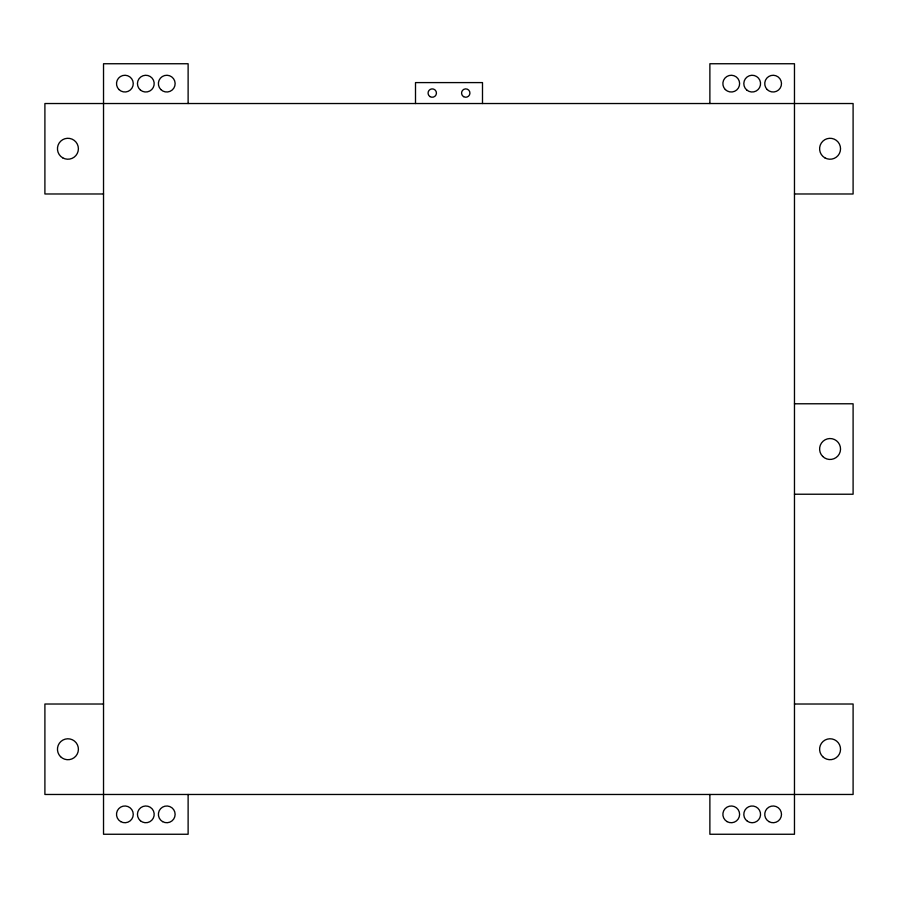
<?xml version="1.0" encoding="UTF-8"?>
<svg xmlns="http://www.w3.org/2000/svg" width="898" height="898" viewBox="0 0 898 898"><rect width="100%" height="100%" fill="white"/><g stroke="black" fill="none" stroke-linecap="round" stroke-linejoin="round"><path stroke-width="1.35" d="M103.528 193.979L44.9 193.979L44.9 103.528L853.1 103.528L853.1 193.979L794.472 193.979M794.472 403.774L853.1 403.774L853.1 494.226L794.472 494.226M103.528 704.021L44.9 704.021L44.9 794.472L853.1 794.472L853.1 704.021L794.472 704.021M709.88 103.528L709.88 63.747L794.472 63.747L794.472 834.253L709.88 834.253L709.88 794.472M482.495 103.528L482.495 82.594L415.505 82.594L415.505 103.528M188.12 103.528L188.12 63.747L103.528 63.747L103.528 834.253L188.12 834.253L188.12 794.472M822.669 756.655A10.473 10.473 0 0 0 840.18 751.963A10.473 10.473 0 0 0 827.361 739.133A10.473 10.473 0 0 0 822.669 756.655M62.692 157.823A10.473 10.473 0 0 0 78.395 148.754A10.473 10.473 0 0 0 62.692 139.684A10.473 10.473 0 0 0 62.692 157.823M824.835 157.823A10.473 10.473 0 0 0 840.539 148.754A10.473 10.473 0 0 0 824.835 139.684A10.473 10.473 0 0 0 824.835 157.823M60.525 756.655A10.473 10.473 0 0 0 78.047 751.963A10.473 10.473 0 0 0 65.217 739.133A10.473 10.473 0 0 0 60.525 756.655M430.03 96.614A4.187 4.187 0 0 0 436.439 93.201A4.187 4.187 0 0 0 430.288 89.362A4.187 4.187 0 0 0 430.03 96.614M463.536 96.614A4.187 4.187 0 0 0 469.935 93.201A4.187 4.187 0 0 0 463.783 89.362A4.187 4.187 0 0 0 463.536 96.614M747.394 821.243A8.374 8.374 0 0 0 760.527 815.07A8.374 8.374 0 0 0 748.618 806.786A8.374 8.374 0 0 0 747.394 821.243M768.935 821.614A8.374 8.374 0 0 0 781.496 814.363A8.374 8.374 0 0 0 768.935 807.111A8.374 8.374 0 0 0 768.935 821.614M727.054 821.614A8.374 8.374 0 0 0 739.615 814.363A8.374 8.374 0 0 0 727.054 807.111A8.374 8.374 0 0 0 727.054 821.614M140.414 820.761A8.374 8.374 0 0 0 154.063 815.844A8.374 8.374 0 0 0 142.984 806.483A8.374 8.374 0 0 0 140.414 820.761M120.691 821.614A8.374 8.374 0 0 0 133.263 814.363A8.374 8.374 0 0 0 120.691 807.111A8.374 8.374 0 0 0 120.691 821.614M162.572 821.614A8.374 8.374 0 0 0 175.132 814.363A8.374 8.374 0 0 0 162.572 807.111A8.374 8.374 0 0 0 162.572 821.614M140.414 90.036A8.374 8.374 0 0 0 154.063 85.119A8.374 8.374 0 0 0 142.984 75.758A8.374 8.374 0 0 0 140.414 90.036M118.963 89.553A8.374 8.374 0 0 0 132.971 85.804A8.374 8.374 0 0 0 122.712 75.544A8.374 8.374 0 0 0 118.963 89.553M160.832 89.553A8.374 8.374 0 0 0 174.852 85.804A8.374 8.374 0 0 0 164.592 75.544A8.374 8.374 0 0 0 160.832 89.553M746.777 90.036A8.374 8.374 0 0 0 760.426 85.119A8.374 8.374 0 0 0 749.336 75.758A8.374 8.374 0 0 0 746.777 90.036M725.315 89.553A8.374 8.374 0 0 0 739.335 85.804A8.374 8.374 0 0 0 729.075 75.544A8.374 8.374 0 0 0 725.315 89.553M767.195 89.553A8.374 8.374 0 0 0 781.204 85.804A8.374 8.374 0 0 0 770.955 75.544A8.374 8.374 0 0 0 767.195 89.553M822.669 456.397A10.473 10.473 0 0 0 840.18 451.705A10.473 10.473 0 0 0 827.361 438.886A10.473 10.473 0 0 0 822.669 456.397"/></g></svg>
